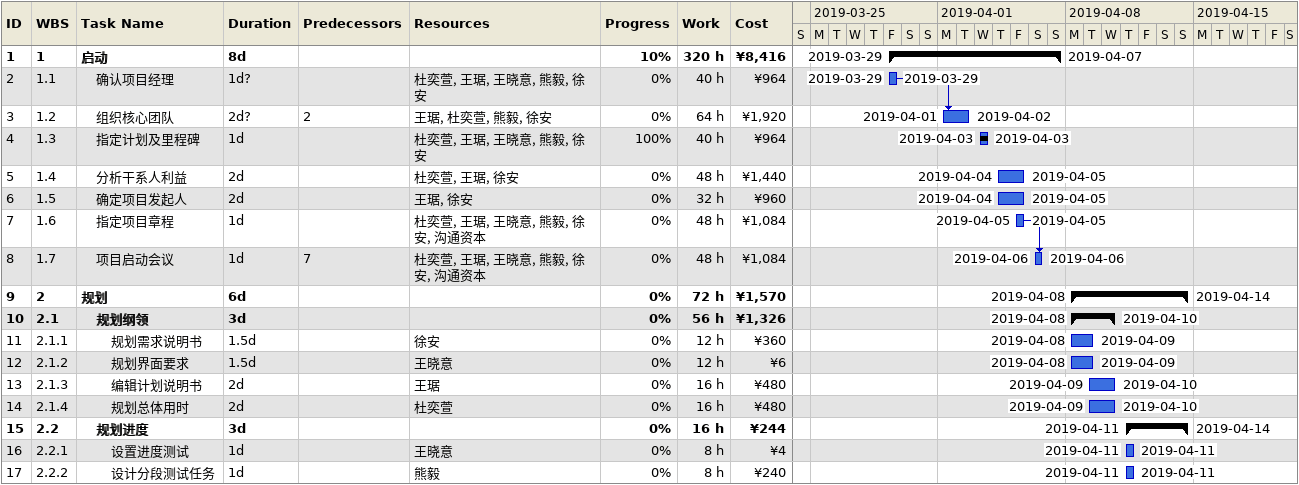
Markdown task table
| ID | WBS | Task | Duration | Start | Finish | Predecessors | Resources | % complete | Work (h) | Cost (¥) |
|---|---|---|---|---|---|---|---|---|---|---|
| 1 | 1 | **启动** | 8d | 2019-03-29 | 2019-04-07 |  |  | 10 | 320 | 8416 |
| 2 | 1.1 | 确认项目经理 | 1d? | 2019-03-29 | 2019-03-29 |  | 杜奕萱, 王琚, 王晓意, 熊毅, 徐安 | 0 | 40 | 964 |
| 3 | 1.2 | 组织核心团队 | 2d? | 2019-04-01 | 2019-04-02 | 2 | 王琚, 杜奕萱, 熊毅, 徐安 | 0 | 64 | 1920 |
| 4 | 1.3 | 指定计划及里程碑 | 1d | 2019-04-03 | 2019-04-03 |  | 杜奕萱, 王琚, 王晓意, 熊毅, 徐安 | 100 | 40 | 964 |
| 5 | 1.4 | 分析干系人利益 | 2d | 2019-04-04 | 2019-04-05 |  | 杜奕萱, 王琚, 徐安 | 0 | 48 | 1440 |
| 6 | 1.5 | 确定项目发起人 | 2d | 2019-04-04 | 2019-04-05 |  | 王琚, 徐安 | 0 | 32 | 960 |
| 7 | 1.6 | 指定项目章程 | 1d | 2019-04-05 | 2019-04-05 |  | 杜奕萱, 王琚, 王晓意, 熊毅, 徐安, 沟通资本 | 0 | 48 | 1084 |
| 8 | 1.7 | 项目启动会议 | 1d | 2019-04-06 | 2019-04-06 | 7 | 杜奕萱, 王琚, 王晓意, 熊毅, 徐安, 沟通资本 | 0 | 48 | 1084 |
| 9 | 2 | **规划** | 6d | 2019-04-08 | 2019-04-14 |  |  | 0 | 72 | 1570 |
| 10 | 2.1 | **规划纲领** | 3d | 2019-04-08 | 2019-04-10 |  |  | 0 | 56 | 1326 |
| 11 | 2.1.1 | 规划需求说明书 | 1.5d | 2019-04-08 | 2019-04-09 |  | 徐安 | 0 | 12 | 360 |
| 12 | 2.1.2 | 规划界面要求 | 1.5d | 2019-04-08 | 2019-04-09 |  | 王晓意 | 0 | 12 | 6 |
| 13 | 2.1.3 | 编辑计划说明书 | 2d | 2019-04-09 | 2019-04-10 |  | 王琚 | 0 | 16 | 480 |
| 14 | 2.1.4 | 规划总体用时 | 2d | 2019-04-09 | 2019-04-10 |  | 杜奕萱 | 0 | 16 | 480 |
| 15 | 2.2 | **规划进度** | 3d | 2019-04-11 | 2019-04-14 |  |  | 0 | 16 | 244 |
| 16 | 2.2.1 | 设置进度测试 | 1d | 2019-04-11 | 2019-04-11 |  | 王晓意 | 0 | 8 | 4 |
| 17 | 2.2.2 | 设计分段测试任务 | 1d | 2019-04-11 | 2019-04-11 |  | 熊毅 | 0 | 8 | 240 |
